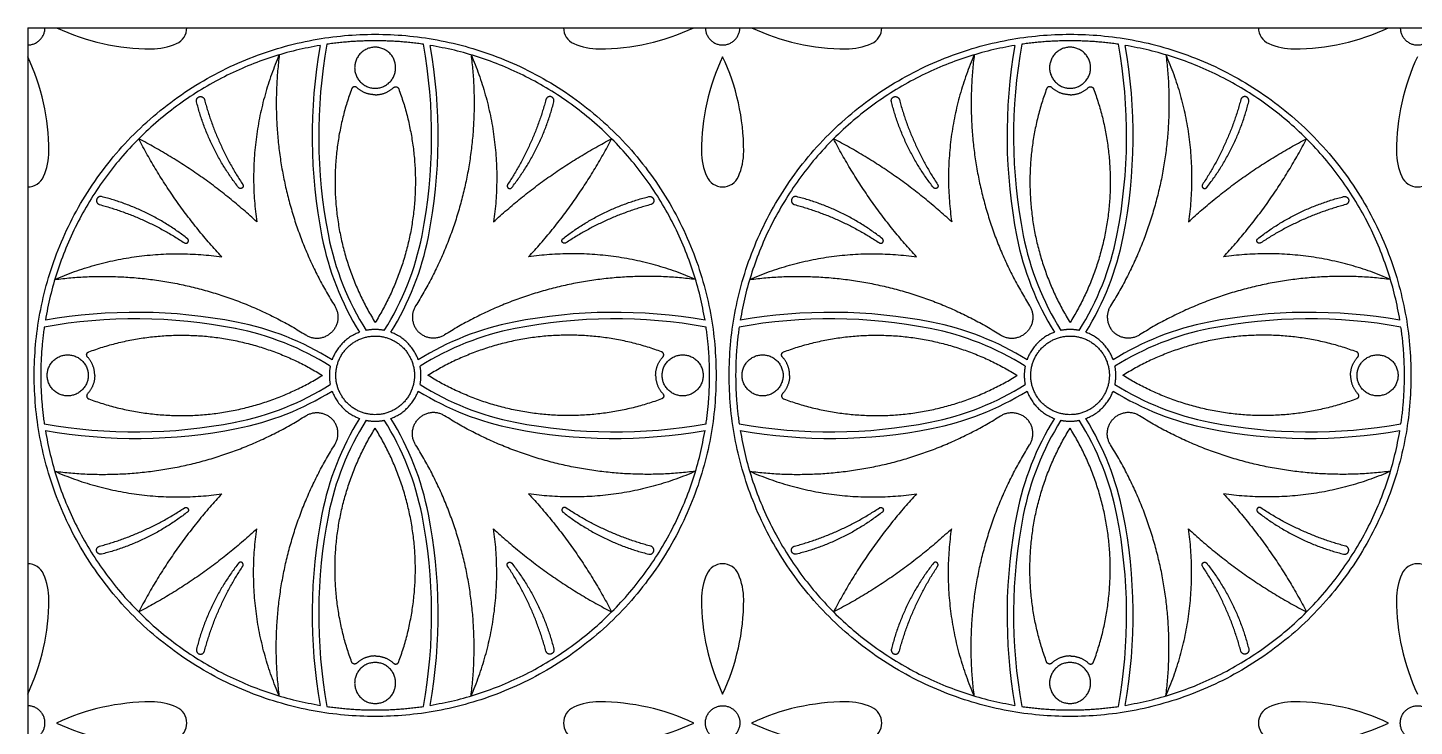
# Model space of a CAD drawing. Header units: millimetres. Extents: x -101 to 102, y -117 to 99.
# Drawn here: x 53.78 to 85.74, y -68.38 to -52.29 of the extents above; entities that cross this region are included whole.
import ezdxf

# ---------------------------------------------------------------- set-up
doc = ezdxf.new("R2010")
doc.units = ezdxf.units.MM
doc.header["$MEASUREMENT"] = 0
doc.layers.add('Layer 03', color=5, linetype='Continuous')

msp = doc.modelspace()

# ---------------------------------------------------------------- linework, layer by layer
at = {"layer": 'Layer 03'}
for points in [[(53.784, -52.292), (101.825, -52.292)], [(53.784, -52.292), (53.784, -100.333)]]:
    msp.add_lwpolyline(points, dxfattribs=at)
for centre, radius, start, end in [((56.627, -47.663), 5.115, 244.8173, 270), ((57.054, -52.292), 0.397, 293.5468, 360), ((66.528, -52.292), 0.397, 180, 246.4532), ((66.955, -47.663), 5.115, 270, 295.1827), ((72.64, -47.663), 5.115, 244.8173, 270), ((73.068, -52.292), 0.397, 293.5468, 360), ((82.542, -52.292), 0.397, 180, 246.4532), ((82.969, -47.663), 5.115, 270, 295.1827), ((56.627, -51.312), 1.467, 270, 293.5468), ((72.386, -54.784), 12.047, 170.029, 191.1093), ((72.386, -54.784), 11.897, 169.7818, 191.1093), ((51.196, -54.784), 11.897, 348.8907, 10.2182), ((51.196, -54.784), 12.047, 348.8907, 9.971), ((66.955, -51.312), 1.467, 246.4532, 270), ((72.64, -51.312), 1.467, 270, 293.5468), ((88.399, -54.784), 12.047, 170.029, 191.1093), ((88.399, -54.784), 11.897, 169.7818, 191.1093), ((67.21, -54.784), 11.897, 348.8907, 10.2182), ((67.21, -54.784), 12.047, 348.8907, 9.971), ((82.969, -51.312), 1.467, 246.4532, 270), ((49.155, -55.135), 5.115, 360, 25.1827), ((74.427, -55.135), 5.115, 154.8173, 180), ((65.169, -55.135), 5.115, 360, 25.1827), ((90.44, -55.135), 5.115, 154.8173, 180), ((52.804, -55.135), 1.467, 336.4532, 0), ((70.778, -55.135), 1.467, 180, 203.5468), ((68.817, -55.135), 1.467, 336.4532, 360), ((86.792, -55.135), 1.467, 180, 203.5468), ((53.784, -55.562), 0.397, 270, 336.4532), ((69.798, -55.562), 0.397, 203.5468, 336.4532), ((85.811, -55.562), 0.397, 203.5468, 336.4532), ((67.017, -55.838), 6.576, 191.1093, 211.8347), ((67.017, -55.838), 6.426, 191.1093, 212.222), ((56.565, -55.838), 6.426, 327.778, 348.8907), ((56.565, -55.838), 6.576, 328.1653, 348.8907), ((83.031, -55.838), 6.576, 191.1093, 211.8347), ((83.031, -55.838), 6.426, 191.1093, 212.222), ((72.578, -55.838), 6.426, 327.778, 348.8907), ((72.578, -55.838), 6.576, 328.1653, 348.8907), ((56.276, -70.894), 11.897, 78.8907, 100.2182), ((56.276, -70.894), 12.047, 78.8907, 99.971), ((57.33, -65.525), 6.576, 58.1653, 78.8907), ((66.252, -65.525), 6.576, 101.1093, 121.8347), ((67.306, -70.894), 12.047, 80.029, 101.1093), ((67.306, -70.894), 11.897, 79.7818, 101.1093), ((72.289, -70.894), 11.897, 78.8907, 100.2182), ((72.289, -70.894), 12.047, 78.8907, 99.971), ((73.344, -65.525), 6.576, 58.1653, 78.8907), ((82.266, -65.525), 6.576, 101.1093, 121.8347), ((83.32, -70.894), 12.047, 80.029, 101.1093), ((83.32, -70.894), 11.897, 79.7818, 101.1093), ((57.33, -65.525), 6.426, 57.778, 78.8907), ((66.252, -65.525), 6.426, 101.1093, 122.222), ((73.344, -65.525), 6.426, 57.778, 78.8907), ((82.266, -65.525), 6.426, 101.1093, 122.222), ((57.33, -55.073), 6.426, 281.1093, 302.222), ((57.33, -55.073), 6.576, 281.1093, 301.8347), ((66.252, -55.073), 6.576, 238.1653, 258.8907), ((66.252, -55.073), 6.426, 237.778, 258.8907), ((73.344, -55.073), 6.426, 281.1093, 302.222), ((73.344, -55.073), 6.576, 281.1093, 301.8347), ((82.266, -55.073), 6.576, 238.1653, 258.8907), ((82.266, -55.073), 6.426, 237.778, 258.8907), ((67.017, -64.76), 6.576, 148.1653, 168.8907), ((67.017, -64.76), 6.426, 147.778, 168.8907), ((56.565, -64.76), 6.426, 11.1093, 32.222), ((56.565, -64.76), 6.576, 11.1093, 31.8347), ((83.031, -64.76), 6.576, 148.1653, 168.8907), ((83.031, -64.76), 6.426, 147.778, 168.8907), ((72.578, -64.76), 6.426, 11.1093, 32.222), ((72.578, -64.76), 6.576, 11.1093, 31.8347), ((56.276, -49.704), 11.897, 259.7818, 281.1093), ((56.276, -49.704), 12.047, 260.029, 281.1093), ((67.306, -49.704), 12.047, 258.8907, 279.971), ((67.306, -49.704), 11.897, 258.8907, 280.2182), ((72.289, -49.704), 11.897, 259.7818, 281.1093), ((72.289, -49.704), 12.047, 260.029, 281.1093), ((83.32, -49.704), 12.047, 258.8907, 279.971), ((83.32, -49.704), 11.897, 258.8907, 280.2182), ((72.386, -65.814), 12.047, 168.8907, 189.971), ((72.386, -65.814), 11.897, 168.8907, 190.2182), ((51.196, -65.814), 11.897, 349.7818, 11.1093), ((51.196, -65.814), 12.047, 350.029, 11.1093), ((88.399, -65.814), 12.047, 168.8907, 189.971), ((88.399, -65.814), 11.897, 168.8907, 190.2182), ((67.21, -65.814), 11.897, 349.7818, 11.1093), ((67.21, -65.814), 12.047, 350.029, 11.1093), ((53.784, -65.036), 0.397, 23.5468, 90), ((69.798, -65.036), 0.397, 23.5468, 156.4532), ((85.811, -65.036), 0.397, 23.5468, 156.4532), ((52.804, -65.463), 1.467, 0, 23.5468), ((70.778, -65.463), 1.467, 156.4532, 180), ((68.817, -65.463), 1.467, 360, 23.5468), ((86.792, -65.463), 1.467, 156.4532, 180), ((49.155, -65.463), 5.115, 334.8173, 0), ((74.427, -65.463), 5.115, 180, 205.1827), ((65.169, -65.463), 5.115, 334.8173, 0), ((90.44, -65.463), 5.115, 180, 205.1827), ((56.627, -72.935), 5.115, 90, 115.1827), ((56.627, -69.286), 1.467, 66.4532, 90), ((57.054, -68.306), 0.397, 293.5468, 66.4532), ((66.528, -68.306), 0.397, 113.5468, 246.4532), ((66.955, -69.286), 1.467, 90, 113.5468), ((66.955, -72.935), 5.115, 64.8173, 90), ((72.64, -72.935), 5.115, 90, 115.1827), ((72.64, -69.286), 1.467, 66.4532, 90), ((73.068, -68.306), 0.397, 293.5468, 66.4532), ((82.542, -68.306), 0.397, 113.5468, 246.4532), ((82.969, -69.286), 1.467, 90, 113.5468), ((82.969, -72.935), 5.115, 64.8173, 90), ((56.627, -63.677), 5.115, 244.8173, 270), ((66.955, -63.677), 5.115, 270, 295.1827), ((72.64, -63.677), 5.115, 244.8173, 270), ((82.969, -63.677), 5.115, 270, 295.1827)]:
    msp.add_arc(centre, radius, start, end, dxfattribs=at)
for points, weights in [([(53.784, -52.689), (54.181, -52.689), (54.181, -52.292)], [1, 0.707106781187, 1]), ([(60.521, -52.698), (55.096, -53.604), (54.19, -59.029)], [1, 0.813983032114, 1]), ([(62.904, -52.673), (61.791, -52.511), (60.678, -52.673)], [1, 0.989509383949, 1]), ([(69.392, -59.029), (68.486, -53.604), (63.061, -52.698)], [1, 0.813983032114, 1]), ([(76.534, -52.698), (71.11, -53.604), (70.203, -59.029)], [1, 0.813983032114, 1]), ([(78.918, -52.673), (77.805, -52.511), (76.691, -52.673)], [1, 0.989509383949, 1]), ([(85.406, -59.029), (84.499, -53.604), (79.075, -52.698)], [1, 0.813983032114, 1]), ([(59.582, -52.916), (58.773, -54.765), (59.063, -56.764)], [1, 0.961553592503, 1]), ([(59.582, -52.916), (59.183, -56.037), (60.859, -58.699)], [1, 0.941205046371, 1]), ([(64, -52.916), (64.399, -56.037), (62.723, -58.699)], [1, 0.941205046371, 1]), ([(64, -52.916), (64.809, -54.765), (64.519, -56.764)], [1, 0.961553592503, 1]), ([(75.596, -52.916), (74.787, -54.765), (75.076, -56.764)], [1, 0.961553592503, 1]), ([(75.596, -52.916), (75.196, -56.037), (76.873, -58.699)], [1, 0.941205046371, 1]), ([(80.013, -52.916), (80.413, -56.037), (78.736, -58.699)], [1, 0.941205046371, 1]), ([(80.013, -52.916), (80.822, -54.765), (80.533, -56.764)], [1, 0.961553592503, 1]), ([(61.791, -53.836), (61.547, -53.836), (61.368, -53.67)], [1, 0.931018332382, 1]), ([(61.791, -53.836), (62.035, -53.836), (62.214, -53.67)], [1, 0.931018332382, 1]), ([(77.805, -53.836), (77.561, -53.836), (77.381, -53.67)], [1, 0.931018332382, 1]), ([(77.805, -53.836), (78.049, -53.836), (78.228, -53.67)], [1, 0.931018332382, 1]), ([(58.643, -55.973), (57.948, -55.087), (57.674, -53.995)], [1, 0.978077150988, 1]), ([(57.857, -53.948), (58.137, -54.998), (58.739, -55.903)], [1, 0.986717573799, 1]), ([(61.249, -53.698), (60.201, -56.523), (61.791, -59.083)], [1, 0.8980497236, 1]), ([(62.333, -53.698), (63.381, -56.523), (61.791, -59.083)], [1, 0.8980497236, 1]), ([(65.725, -53.948), (65.445, -54.998), (64.843, -55.903)], [1, 0.986717573799, 1]), ([(64.939, -55.973), (65.634, -55.087), (65.908, -53.995)], [1, 0.978077150988, 1]), ([(74.656, -55.973), (73.961, -55.087), (73.687, -53.995)], [1, 0.978077150988, 1]), ([(73.87, -53.948), (74.151, -54.998), (74.753, -55.903)], [1, 0.986717573799, 1]), ([(77.263, -53.698), (76.215, -56.523), (77.805, -59.083)], [1, 0.8980497236, 1]), ([(78.346, -53.698), (79.394, -56.523), (77.805, -59.083)], [1, 0.8980497236, 1]), ([(81.739, -53.948), (81.459, -54.998), (80.856, -55.903)], [1, 0.986717573799, 1]), ([(80.953, -55.973), (81.648, -55.087), (81.922, -53.995)], [1, 0.978077150988, 1]), ([(58.256, -57.571), (57.114, -56.34), (56.342, -54.85)], [1, 0.990949380545, 1]), ([(59.063, -56.764), (57.832, -55.622), (56.342, -54.85)], [1, 0.990949380545, 1]), ([(64.519, -56.764), (65.75, -55.622), (67.24, -54.85)], [1, 0.990949380545, 1]), ([(65.326, -57.571), (66.468, -56.34), (67.24, -54.85)], [1, 0.990949380545, 1]), ([(75.076, -56.764), (73.845, -55.622), (72.355, -54.85)], [1, 0.990949380545, 1]), ([(74.269, -57.571), (73.128, -56.34), (72.355, -54.85)], [1, 0.990949380545, 1]), ([(80.533, -56.764), (81.764, -55.622), (83.254, -54.85)], [1, 0.990949380545, 1]), ([(81.34, -57.571), (82.481, -56.34), (83.254, -54.85)], [1, 0.990949380545, 1]), ([(57.465, -57.151), (56.579, -56.456), (55.487, -56.182)], [1, 0.978077150988, 1]), ([(66.117, -57.151), (67.003, -56.456), (68.095, -56.182)], [1, 0.978077150988, 1]), ([(73.479, -57.151), (72.593, -56.456), (71.501, -56.182)], [1, 0.978077150988, 1]), ([(82.131, -57.151), (83.016, -56.456), (84.108, -56.182)], [1, 0.978077150988, 1]), ([(55.44, -56.365), (56.49, -56.645), (57.395, -57.247)], [1, 0.986717573799, 1]), ([(68.142, -56.365), (67.092, -56.645), (66.187, -57.247)], [1, 0.986717573799, 1]), ([(71.453, -56.365), (72.504, -56.645), (73.409, -57.247)], [1, 0.986717573799, 1]), ([(84.156, -56.365), (83.105, -56.645), (82.2, -57.247)], [1, 0.986717573799, 1]), ([(54.408, -58.09), (56.257, -57.281), (58.256, -57.571)], [1, 0.961553592503, 1]), ([(69.174, -58.09), (67.324, -57.281), (65.326, -57.571)], [1, 0.961553592503, 1]), ([(70.421, -58.09), (72.271, -57.281), (74.269, -57.571)], [1, 0.961553592503, 1]), ([(85.188, -58.09), (83.338, -57.281), (81.34, -57.571)], [1, 0.961553592503, 1]), ([(54.408, -58.09), (57.529, -57.691), (60.191, -59.367)], [1, 0.941205046371, 1]), ([(69.174, -58.09), (66.053, -57.691), (63.391, -59.367)], [1, 0.941205046371, 1]), ([(70.421, -58.09), (73.542, -57.691), (76.205, -59.367)], [1, 0.941205046371, 1]), ([(85.188, -58.09), (82.067, -57.691), (79.404, -59.367)], [1, 0.941205046371, 1]), ([(60.859, -58.699), (61.065, -59.026), (60.792, -59.3)], [1, 0.781557933382, 1]), ([(62.723, -58.699), (62.517, -59.026), (62.79, -59.3)], [1, 0.781557933382, 1]), ([(76.873, -58.699), (77.079, -59.026), (76.805, -59.3)], [1, 0.781557933382, 1]), ([(78.736, -58.699), (78.531, -59.026), (78.804, -59.3)], [1, 0.781557933382, 1]), ([(54.165, -59.186), (54.003, -60.299), (54.165, -61.412)], [1, 0.989509383949, 1]), ([(55.19, -59.757), (58.015, -58.709), (60.575, -60.299)], [1, 0.8980497236, 1]), ([(60.191, -59.367), (60.518, -59.573), (60.792, -59.3)], [1, 0.781557933382, 1]), ([(61.43, -59.306), (60.967, -59.475), (60.798, -59.938)], [1, 0.906023045483, 1]), ([(62.001, -59.264), (61.791, -59.222), (61.581, -59.264)], [1, 0.980044529604, 1]), ([(62.783, -59.938), (62.615, -59.475), (62.151, -59.306)], [1, 0.906023045483, 1]), ([(63.391, -59.367), (63.063, -59.573), (62.79, -59.3)], [1, 0.781557933382, 1]), ([(68.392, -59.757), (65.566, -58.709), (63.006, -60.299)], [1, 0.8980497236, 1]), ([(69.417, -61.412), (69.579, -60.299), (69.417, -59.186)], [1, 0.989509383949, 1]), ([(70.179, -59.186), (70.016, -60.299), (70.179, -61.412)], [1, 0.989509383949, 1]), ([(71.204, -59.757), (74.029, -58.709), (76.589, -60.299)], [1, 0.8980497236, 1]), ([(76.205, -59.367), (76.532, -59.573), (76.805, -59.3)], [1, 0.781557933382, 1]), ([(77.444, -59.306), (76.981, -59.475), (76.812, -59.938)], [1, 0.906023045483, 1]), ([(78.014, -59.264), (77.805, -59.222), (77.595, -59.264)], [1, 0.980044529604, 1]), ([(78.797, -59.938), (78.629, -59.475), (78.165, -59.306)], [1, 0.906023045483, 1]), ([(79.404, -59.367), (79.077, -59.573), (78.804, -59.3)], [1, 0.781557933382, 1]), ([(84.405, -59.757), (81.58, -58.709), (79.02, -60.299)], [1, 0.8980497236, 1]), ([(85.43, -61.412), (85.593, -60.299), (85.43, -59.186)], [1, 0.989509383949, 1]), ([(55.328, -60.299), (55.328, -60.055), (55.162, -59.876)], [1, 0.931018332382, 1]), ([(68.254, -60.299), (68.254, -60.055), (68.42, -59.876)], [1, 0.931018332382, 1]), ([(71.341, -60.299), (71.341, -60.055), (71.176, -59.876)], [1, 0.931018332382, 1]), ([(84.268, -60.299), (84.268, -60.055), (84.434, -59.876)], [1, 0.931018332382, 1]), ([(55.328, -60.299), (55.328, -60.543), (55.162, -60.722)], [1, 0.931018332382, 1]), ([(55.19, -60.841), (58.015, -61.889), (60.575, -60.299)], [1, 0.8980497236, 1]), ([(60.756, -60.089), (60.714, -60.299), (60.756, -60.509)], [1, 0.980044529603, 1]), ([(62.826, -60.509), (62.868, -60.299), (62.826, -60.089)], [1, 0.980044529604, 1]), ([(68.392, -60.841), (65.566, -61.889), (63.006, -60.299)], [1, 0.8980497236, 1]), ([(68.254, -60.299), (68.254, -60.543), (68.42, -60.722)], [1, 0.931018332382, 1]), ([(71.341, -60.299), (71.341, -60.543), (71.176, -60.722)], [1, 0.931018332382, 1]), ([(71.204, -60.841), (74.029, -61.889), (76.589, -60.299)], [1, 0.8980497236, 1]), ([(76.77, -60.089), (76.727, -60.299), (76.77, -60.509)], [1, 0.980044529603, 1]), ([(78.839, -60.509), (78.882, -60.299), (78.839, -60.089)], [1, 0.980044529604, 1]), ([(84.405, -60.841), (81.58, -61.889), (79.02, -60.299)], [1, 0.8980497236, 1]), ([(84.268, -60.299), (84.268, -60.543), (84.434, -60.722)], [1, 0.931018332382, 1]), ([(60.798, -60.659), (60.967, -61.123), (61.43, -61.291)], [1, 0.906023045483, 1]), ([(62.151, -61.291), (62.615, -61.123), (62.783, -60.659)], [1, 0.906023045483, 1]), ([(76.812, -60.659), (76.981, -61.123), (77.444, -61.291)], [1, 0.906023045483, 1]), ([(78.165, -61.291), (78.629, -61.123), (78.797, -60.659)], [1, 0.906023045483, 1]), ([(54.408, -62.508), (57.529, -62.907), (60.191, -61.231)], [1, 0.941205046371, 1]), ([(60.191, -61.231), (60.518, -61.025), (60.792, -61.298)], [1, 0.781557933382, 1]), ([(60.859, -61.899), (61.065, -61.571), (60.792, -61.298)], [1, 0.781557933382, 1]), ([(61.581, -61.334), (61.791, -61.376), (62.001, -61.334)], [1, 0.980044529524, 1]), ([(62.723, -61.899), (62.517, -61.571), (62.79, -61.298)], [1, 0.781557933382, 1]), ([(62.723, -61.899), (62.517, -61.571), (62.79, -61.298)], [1, 0.781557933382, 1]), ([(63.391, -61.231), (63.063, -61.025), (62.79, -61.298)], [1, 0.781557933382, 1]), ([(69.174, -62.508), (66.053, -62.907), (63.391, -61.231)], [1, 0.941205046371, 1]), ([(70.421, -62.508), (73.542, -62.907), (76.205, -61.231)], [1, 0.941205046371, 1]), ([(76.205, -61.231), (76.532, -61.025), (76.805, -61.298)], [1, 0.781557933382, 1]), ([(76.873, -61.899), (77.079, -61.571), (76.805, -61.298)], [1, 0.781557933382, 1]), ([(77.595, -61.334), (77.805, -61.376), (78.014, -61.334)], [1, 0.980044529524, 1]), ([(78.736, -61.899), (78.531, -61.571), (78.804, -61.298)], [1, 0.781557933382, 1]), ([(78.736, -61.899), (78.531, -61.571), (78.804, -61.298)], [1, 0.781557933382, 1]), ([(79.404, -61.231), (79.077, -61.025), (78.804, -61.298)], [1, 0.781557933382, 1]), ([(85.188, -62.508), (82.067, -62.907), (79.404, -61.231)], [1, 0.941205046371, 1]), ([(54.19, -61.569), (55.096, -66.994), (60.521, -67.9)], [1, 0.813983032114, 1]), ([(61.249, -66.9), (60.201, -64.074), (61.791, -61.514)], [1, 0.8980497236, 1]), ([(62.333, -66.9), (63.381, -64.074), (61.791, -61.514)], [1, 0.8980497236, 1]), ([(63.061, -67.9), (68.486, -66.994), (69.392, -61.569)], [1, 0.813983032114, 1]), ([(70.203, -61.569), (71.11, -66.994), (76.534, -67.9)], [1, 0.813983032114, 1]), ([(77.263, -66.9), (76.215, -64.074), (77.805, -61.514)], [1, 0.8980497236, 1]), ([(78.346, -66.9), (79.394, -64.074), (77.805, -61.514)], [1, 0.8980497236, 1]), ([(79.075, -67.9), (84.499, -66.994), (85.406, -61.569)], [1, 0.813983032114, 1]), ([(59.582, -67.682), (59.183, -64.561), (60.859, -61.899)], [1, 0.941205046371, 1]), ([(64, -67.682), (64.399, -64.561), (62.723, -61.899)], [1, 0.941205046371, 1]), ([(75.596, -67.682), (75.196, -64.561), (76.873, -61.899)], [1, 0.941205046371, 1]), ([(80.013, -67.682), (80.413, -64.561), (78.736, -61.899)], [1, 0.941205046371, 1]), ([(54.408, -62.508), (56.257, -63.317), (58.256, -63.027)], [1, 0.961553592503, 1]), ([(69.174, -62.508), (67.324, -63.317), (65.326, -63.027)], [1, 0.961553592503, 1]), ([(70.421, -62.508), (72.271, -63.317), (74.269, -63.027)], [1, 0.961553592503, 1]), ([(85.188, -62.508), (83.338, -63.317), (81.34, -63.027)], [1, 0.961553592503, 1]), ([(58.256, -63.027), (57.114, -64.258), (56.342, -65.748)], [1, 0.990949380545, 1]), ([(65.326, -63.027), (66.468, -64.258), (67.24, -65.748)], [1, 0.990949380545, 1]), ([(74.269, -63.027), (73.128, -64.258), (72.355, -65.748)], [1, 0.990949380545, 1]), ([(81.34, -63.027), (82.481, -64.258), (83.254, -65.748)], [1, 0.990949380545, 1]), ([(55.44, -64.233), (56.49, -63.953), (57.395, -63.351)], [1, 0.986717573799, 1]), ([(57.465, -63.447), (56.579, -64.142), (55.487, -64.416)], [1, 0.978077150988, 1]), ([(66.117, -63.447), (67.003, -64.142), (68.095, -64.416)], [1, 0.978077150988, 1]), ([(68.142, -64.233), (67.092, -63.953), (66.187, -63.351)], [1, 0.986717573799, 1]), ([(71.453, -64.233), (72.504, -63.953), (73.409, -63.351)], [1, 0.986717573799, 1]), ([(73.479, -63.447), (72.593, -64.142), (71.501, -64.416)], [1, 0.978077150988, 1]), ([(82.131, -63.447), (83.016, -64.142), (84.108, -64.416)], [1, 0.978077150988, 1]), ([(84.156, -64.233), (83.105, -63.953), (82.2, -63.351)], [1, 0.986717573799, 1]), ([(59.063, -63.834), (57.832, -64.976), (56.342, -65.748)], [1, 0.990949380545, 1]), ([(59.582, -67.682), (58.773, -65.832), (59.063, -63.834)], [1, 0.961553592503, 1]), ([(64, -67.682), (64.809, -65.832), (64.519, -63.834)], [1, 0.961553592503, 1]), ([(64.519, -63.834), (65.75, -64.976), (67.24, -65.748)], [1, 0.990949380545, 1]), ([(75.076, -63.834), (73.845, -64.976), (72.355, -65.748)], [1, 0.990949380545, 1]), ([(75.596, -67.682), (74.787, -65.832), (75.076, -63.834)], [1, 0.961553592503, 1]), ([(80.013, -67.682), (80.822, -65.832), (80.533, -63.834)], [1, 0.961553592503, 1]), ([(80.533, -63.834), (81.764, -64.976), (83.254, -65.748)], [1, 0.990949380545, 1]), ([(58.643, -64.625), (57.948, -65.511), (57.674, -66.603)], [1, 0.978077150988, 1]), ([(57.857, -66.65), (58.137, -65.6), (58.739, -64.695)], [1, 0.986717573799, 1]), ([(65.725, -66.65), (65.445, -65.6), (64.843, -64.695)], [1, 0.986717573799, 1]), ([(64.939, -64.625), (65.634, -65.511), (65.908, -66.603)], [1, 0.978077150988, 1]), ([(74.656, -64.625), (73.961, -65.511), (73.687, -66.603)], [1, 0.978077150988, 1]), ([(73.87, -66.65), (74.151, -65.6), (74.753, -64.695)], [1, 0.986717573799, 1]), ([(81.739, -66.65), (81.459, -65.6), (80.856, -64.695)], [1, 0.986717573799, 1]), ([(80.953, -64.625), (81.648, -65.511), (81.922, -66.603)], [1, 0.978077150988, 1]), ([(61.791, -66.762), (61.547, -66.762), (61.368, -66.928)], [1, 0.931018332382, 1]), ([(61.791, -66.762), (62.035, -66.762), (62.214, -66.928)], [1, 0.931018332382, 1]), ([(77.805, -66.762), (77.561, -66.762), (77.381, -66.928)], [1, 0.931018332382, 1]), ([(77.805, -66.762), (78.049, -66.762), (78.228, -66.928)], [1, 0.931018332382, 1]), ([(60.678, -67.925), (61.791, -68.087), (62.904, -67.925)], [1, 0.989509383949, 1]), ([(76.691, -67.925), (77.805, -68.087), (78.918, -67.925)], [1, 0.989509383949, 1])]:
    msp.add_rational_spline(points, weights, degree=2, dxfattribs=at)
for points, weights, knots in [([(69.401, -52.292), (69.401, -52.689), (69.798, -52.689), (70.195, -52.689), (70.195, -52.292)], [1, 0.707106781187, 1, 0.707106781187, 1], [1.81962, 1.81962, 1.81962, 2.535288, 2.535288, 3.250957, 3.250957, 3.250957]), ([(85.414, -52.292), (85.414, -52.689), (85.811, -52.689), (86.209, -52.689), (86.209, -52.292)], [1, 0.707106781187, 1, 0.707106781187, 1], [1.81962, 1.81962, 1.81962, 2.535288, 2.535288, 3.250957, 3.250957, 3.250957]), ([(69.648, -60.299), (69.648, -52.442), (61.791, -52.442), (53.934, -52.442), (53.934, -60.299), (53.934, -68.156), (61.791, -68.156), (69.648, -68.156), (69.648, -60.299)], [1, 0.707106781187, 1, 0.707106781187, 1, 0.707106781187, 1, 0.707106781187, 1], [0, 0, 0, 12.095132, 12.095132, 24.190263, 24.190263, 36.285395, 36.285395, 48.380527, 48.380527, 48.380527]), ([(85.661, -60.299), (85.661, -52.442), (77.805, -52.442), (69.948, -52.442), (69.948, -60.299), (69.948, -68.156), (77.805, -68.156), (85.661, -68.156), (85.661, -60.299)], [1, 0.707106781187, 1, 0.707106781187, 1, 0.707106781187, 1, 0.707106781187, 1], [0, 0, 0, 12.095132, 12.095132, 24.190263, 24.190263, 36.285395, 36.285395, 48.380527, 48.380527, 48.380527]), ([(61.791, -53.686), (61.318, -53.686), (61.318, -53.213), (61.318, -52.741), (61.791, -52.741), (62.263, -52.741), (62.263, -53.213), (62.263, -53.686), (61.791, -53.686)], [1, 0.707106781187, 1, 0.707106781187, 1, 0.707106781187, 1, 0.707106781187, 1], [0, 0, 0, 0.74149, 0.74149, 1.482979, 1.482979, 2.224469, 2.224469, 2.965959, 2.965959, 2.965959]), ([(77.805, -53.686), (77.332, -53.686), (77.332, -53.213), (77.332, -52.741), (77.805, -52.741), (78.277, -52.741), (78.277, -53.213), (78.277, -53.686), (77.805, -53.686)], [1, 0.707106781187, 1, 0.707106781187, 1, 0.707106781187, 1, 0.707106781187, 1], [0, 0, 0, 0.74149, 0.74149, 1.482979, 1.482979, 2.224469, 2.224469, 2.965959, 2.965959, 2.965959]), ([(61.368, -53.67), (61.339, -53.643), (61.301, -53.652), (61.263, -53.661), (61.249, -53.698)], [1, 0.882022710059, 1, 0.882022710059, 1], [0, 0, 0, 0.0718733, 0.0718733, 0.1437467, 0.1437467, 0.1437467]), ([(62.214, -53.67), (62.243, -53.643), (62.281, -53.652), (62.319, -53.661), (62.333, -53.698)], [1, 0.882022710059, 1, 0.882022710059, 1], [0, 0, 0, 0.0718733, 0.0718733, 0.1437467, 0.1437467, 0.1437467]), ([(77.381, -53.67), (77.353, -53.643), (77.315, -53.652), (77.277, -53.661), (77.263, -53.698)], [1, 0.882022710059, 1, 0.882022710059, 1], [0, 0, 0, 0.0718733, 0.0718733, 0.1437467, 0.1437467, 0.1437467]), ([(78.228, -53.67), (78.256, -53.643), (78.295, -53.652), (78.333, -53.661), (78.346, -53.698)], [1, 0.882022710059, 1, 0.882022710059, 1], [0, 0, 0, 0.0718733, 0.0718733, 0.1437467, 0.1437467, 0.1437467]), ([(57.674, -53.995), (57.651, -53.904), (57.742, -53.88), (57.833, -53.857), (57.857, -53.948)], [1, 0.709710540332, 1, 0.709710540332, 1], [0, 0, 0, 0.1478692, 0.1478692, 0.2957383, 0.2957383, 0.2957383]), ([(65.908, -53.995), (65.931, -53.904), (65.84, -53.88), (65.749, -53.857), (65.725, -53.948)], [1, 0.709710540332, 1, 0.709710540332, 1], [0, 0, 0, 0.1478692, 0.1478692, 0.2957383, 0.2957383, 0.2957383]), ([(73.687, -53.995), (73.664, -53.904), (73.755, -53.88), (73.846, -53.857), (73.87, -53.948)], [1, 0.709710540332, 1, 0.709710540332, 1], [0, 0, 0, 0.1478692, 0.1478692, 0.2957383, 0.2957383, 0.2957383]), ([(81.922, -53.995), (81.945, -53.904), (81.854, -53.88), (81.763, -53.857), (81.739, -53.948)], [1, 0.709710540332, 1, 0.709710540332, 1], [0, 0, 0, 0.1478692, 0.1478692, 0.2957383, 0.2957383, 0.2957383]), ([(58.739, -55.903), (58.771, -55.951), (58.724, -55.984), (58.678, -56.018), (58.643, -55.973)], [1, 0.720840061458, 1, 0.720840061458, 1], [0, 0, 0, 0.0910066, 0.0910066, 0.1820133, 0.1820133, 0.1820133]), ([(64.843, -55.903), (64.811, -55.951), (64.857, -55.984), (64.904, -56.018), (64.939, -55.973)], [1, 0.720840061458, 1, 0.720840061458, 1], [0, 0, 0, 0.0910066, 0.0910066, 0.1820133, 0.1820133, 0.1820133]), ([(74.753, -55.903), (74.784, -55.951), (74.738, -55.984), (74.692, -56.018), (74.656, -55.973)], [1, 0.720840061458, 1, 0.720840061458, 1], [0, 0, 0, 0.0910066, 0.0910066, 0.1820133, 0.1820133, 0.1820133]), ([(80.856, -55.903), (80.825, -55.951), (80.871, -55.984), (80.917, -56.018), (80.953, -55.973)], [1, 0.720840061458, 1, 0.720840061458, 1], [0, 0, 0, 0.0910066, 0.0910066, 0.1820133, 0.1820133, 0.1820133]), ([(55.487, -56.182), (55.396, -56.159), (55.372, -56.25), (55.349, -56.341), (55.44, -56.365)], [1, 0.709710540332, 1, 0.709710540332, 1], [0, 0, 0, 0.1478692, 0.1478692, 0.2957383, 0.2957383, 0.2957383]), ([(68.095, -56.182), (68.186, -56.159), (68.209, -56.25), (68.233, -56.341), (68.142, -56.365)], [1, 0.709710540332, 1, 0.709710540332, 1], [0, 0, 0, 0.1478692, 0.1478692, 0.2957383, 0.2957383, 0.2957383]), ([(71.501, -56.182), (71.41, -56.159), (71.386, -56.25), (71.363, -56.341), (71.453, -56.365)], [1, 0.709710540332, 1, 0.709710540332, 1], [0, 0, 0, 0.1478692, 0.1478692, 0.2957383, 0.2957383, 0.2957383]), ([(84.108, -56.182), (84.2, -56.159), (84.223, -56.25), (84.247, -56.341), (84.156, -56.365)], [1, 0.709710540332, 1, 0.709710540332, 1], [0, 0, 0, 0.1478692, 0.1478692, 0.2957383, 0.2957383, 0.2957383]), ([(57.395, -57.247), (57.443, -57.279), (57.476, -57.232), (57.51, -57.186), (57.465, -57.151)], [1, 0.720840061458, 1, 0.720840061458, 1], [0, 0, 0, 0.0910066, 0.0910066, 0.1820133, 0.1820133, 0.1820133]), ([(66.187, -57.247), (66.139, -57.279), (66.105, -57.232), (66.072, -57.186), (66.117, -57.151)], [1, 0.720840061458, 1, 0.720840061458, 1], [0, 0, 0, 0.0910066, 0.0910066, 0.1820133, 0.1820133, 0.1820133]), ([(73.409, -57.247), (73.457, -57.279), (73.49, -57.232), (73.524, -57.186), (73.479, -57.151)], [1, 0.720840061458, 1, 0.720840061458, 1], [0, 0, 0, 0.0910066, 0.0910066, 0.1820133, 0.1820133, 0.1820133]), ([(82.2, -57.247), (82.153, -57.279), (82.119, -57.232), (82.086, -57.186), (82.131, -57.151)], [1, 0.720840061458, 1, 0.720840061458, 1], [0, 0, 0, 0.0910066, 0.0910066, 0.1820133, 0.1820133, 0.1820133]), ([(62.695, -60.347), (62.743, -59.442), (61.839, -59.394), (60.934, -59.346), (60.886, -60.251), (60.838, -61.155), (61.743, -61.203), (62.647, -61.251), (62.695, -60.347)], [1, 0.707106781187, 1, 0.707106781187, 1, 0.707106781187, 1, 0.707106781187, 1], [0, 0, 0, 1.421558, 1.421558, 2.843116, 2.843116, 4.264675, 4.264675, 5.686233, 5.686233, 5.686233]), ([(78.709, -60.347), (78.757, -59.442), (77.853, -59.394), (76.948, -59.346), (76.9, -60.251), (76.852, -61.155), (77.757, -61.203), (78.661, -61.251), (78.709, -60.347)], [1, 0.707106781187, 1, 0.707106781187, 1, 0.707106781187, 1, 0.707106781187, 1], [0, 0, 0, 1.421558, 1.421558, 2.843116, 2.843116, 4.264675, 4.264675, 5.686233, 5.686233, 5.686233]), ([(55.178, -60.299), (55.178, -59.826), (54.705, -59.826), (54.233, -59.826), (54.233, -60.299), (54.233, -60.771), (54.705, -60.771), (55.178, -60.771), (55.178, -60.299)], [1, 0.707106781187, 1, 0.707106781187, 1, 0.707106781187, 1, 0.707106781187, 1], [0, 0, 0, 0.74149, 0.74149, 1.482979, 1.482979, 2.224469, 2.224469, 2.965959, 2.965959, 2.965959]), ([(55.162, -59.876), (55.135, -59.847), (55.144, -59.809), (55.153, -59.771), (55.19, -59.757)], [1, 0.882022710059, 1, 0.882022710059, 1], [0, 0, 0, 0.0718733, 0.0718733, 0.1437467, 0.1437467, 0.1437467]), ([(68.42, -59.876), (68.447, -59.847), (68.438, -59.809), (68.428, -59.771), (68.392, -59.757)], [1, 0.882022710059, 1, 0.882022710059, 1], [0, 0, 0, 0.0718733, 0.0718733, 0.1437467, 0.1437467, 0.1437467]), ([(68.404, -60.299), (68.404, -60.771), (68.877, -60.771), (69.349, -60.771), (69.349, -60.299), (69.349, -59.826), (68.877, -59.826), (68.404, -59.826), (68.404, -60.299)], [1, 0.707106781187, 1, 0.707106781187, 1, 0.707106781187, 1, 0.707106781187, 1], [0, 0, 0, 0.74149, 0.74149, 1.482979, 1.482979, 2.224469, 2.224469, 2.965959, 2.965959, 2.965959]), ([(71.191, -60.299), (71.191, -59.826), (70.719, -59.826), (70.246, -59.826), (70.246, -60.299), (70.246, -60.771), (70.719, -60.771), (71.191, -60.771), (71.191, -60.299)], [1, 0.707106781187, 1, 0.707106781187, 1, 0.707106781187, 1, 0.707106781187, 1], [0, 0, 0, 0.74149, 0.74149, 1.482979, 1.482979, 2.224469, 2.224469, 2.965959, 2.965959, 2.965959]), ([(71.176, -59.876), (71.149, -59.847), (71.158, -59.809), (71.167, -59.771), (71.204, -59.757)], [1, 0.882022710059, 1, 0.882022710059, 1], [0, 0, 0, 0.0718733, 0.0718733, 0.1437467, 0.1437467, 0.1437467]), ([(84.434, -59.876), (84.46, -59.847), (84.451, -59.809), (84.442, -59.771), (84.405, -59.757)], [1, 0.882022710059, 1, 0.882022710059, 1], [0, 0, 0, 0.0718733, 0.0718733, 0.1437467, 0.1437467, 0.1437467]), ([(84.418, -60.299), (84.418, -60.771), (84.89, -60.771), (85.363, -60.771), (85.363, -60.299), (85.363, -59.826), (84.89, -59.826), (84.418, -59.826), (84.418, -60.299)], [1, 0.707106781187, 1, 0.707106781187, 1, 0.707106781187, 1, 0.707106781187, 1], [0, 0, 0, 0.74149, 0.74149, 1.482979, 1.482979, 2.224469, 2.224469, 2.965959, 2.965959, 2.965959]), ([(55.162, -60.722), (55.135, -60.751), (55.144, -60.789), (55.153, -60.827), (55.19, -60.841)], [1, 0.882022710059, 1, 0.882022710059, 1], [0, 0, 0, 0.0718733, 0.0718733, 0.1437467, 0.1437467, 0.1437467]), ([(68.42, -60.722), (68.447, -60.751), (68.438, -60.789), (68.428, -60.827), (68.392, -60.841)], [1, 0.882022710059, 1, 0.882022710059, 1], [0, 0, 0, 0.0718733, 0.0718733, 0.1437467, 0.1437467, 0.1437467]), ([(71.176, -60.722), (71.149, -60.751), (71.158, -60.789), (71.167, -60.827), (71.204, -60.841)], [1, 0.882022710059, 1, 0.882022710059, 1], [0, 0, 0, 0.0718733, 0.0718733, 0.1437467, 0.1437467, 0.1437467]), ([(84.434, -60.722), (84.46, -60.751), (84.451, -60.789), (84.442, -60.827), (84.405, -60.841)], [1, 0.882022710059, 1, 0.882022710059, 1], [0, 0, 0, 0.0718733, 0.0718733, 0.1437467, 0.1437467, 0.1437467]), ([(57.395, -63.351), (57.443, -63.319), (57.476, -63.365), (57.51, -63.412), (57.465, -63.447)], [1, 0.720840061458, 1, 0.720840061458, 1], [0, 0, 0, 0.0910066, 0.0910066, 0.1820133, 0.1820133, 0.1820133]), ([(66.187, -63.351), (66.139, -63.319), (66.105, -63.365), (66.072, -63.412), (66.117, -63.447)], [1, 0.720840061458, 1, 0.720840061458, 1], [0, 0, 0, 0.0910066, 0.0910066, 0.1820133, 0.1820133, 0.1820133]), ([(73.409, -63.351), (73.457, -63.319), (73.49, -63.365), (73.524, -63.412), (73.479, -63.447)], [1, 0.720840061458, 1, 0.720840061458, 1], [0, 0, 0, 0.0910066, 0.0910066, 0.1820133, 0.1820133, 0.1820133]), ([(82.2, -63.351), (82.153, -63.319), (82.119, -63.365), (82.086, -63.412), (82.131, -63.447)], [1, 0.720840061458, 1, 0.720840061458, 1], [0, 0, 0, 0.0910066, 0.0910066, 0.1820133, 0.1820133, 0.1820133]), ([(55.487, -64.416), (55.396, -64.439), (55.372, -64.348), (55.349, -64.257), (55.44, -64.233)], [1, 0.709710540332, 1, 0.709710540332, 1], [0, 0, 0, 0.1478692, 0.1478692, 0.2957383, 0.2957383, 0.2957383]), ([(68.095, -64.416), (68.186, -64.439), (68.209, -64.348), (68.233, -64.257), (68.142, -64.233)], [1, 0.709710540332, 1, 0.709710540332, 1], [0, 0, 0, 0.1478692, 0.1478692, 0.2957383, 0.2957383, 0.2957383]), ([(71.501, -64.416), (71.41, -64.439), (71.386, -64.348), (71.363, -64.257), (71.453, -64.233)], [1, 0.709710540332, 1, 0.709710540332, 1], [0, 0, 0, 0.1478692, 0.1478692, 0.2957383, 0.2957383, 0.2957383]), ([(84.108, -64.416), (84.2, -64.439), (84.223, -64.348), (84.247, -64.257), (84.156, -64.233)], [1, 0.709710540332, 1, 0.709710540332, 1], [0, 0, 0, 0.1478692, 0.1478692, 0.2957383, 0.2957383, 0.2957383]), ([(58.739, -64.695), (58.771, -64.647), (58.724, -64.613), (58.678, -64.58), (58.643, -64.625)], [1, 0.720840061458, 1, 0.720840061458, 1], [0, 0, 0, 0.0910066, 0.0910066, 0.1820133, 0.1820133, 0.1820133]), ([(64.843, -64.695), (64.811, -64.647), (64.857, -64.613), (64.904, -64.58), (64.939, -64.625)], [1, 0.720840061458, 1, 0.720840061458, 1], [0, 0, 0, 0.0910066, 0.0910066, 0.1820133, 0.1820133, 0.1820133]), ([(74.753, -64.695), (74.784, -64.647), (74.738, -64.613), (74.692, -64.58), (74.656, -64.625)], [1, 0.720840061458, 1, 0.720840061458, 1], [0, 0, 0, 0.0910066, 0.0910066, 0.1820133, 0.1820133, 0.1820133]), ([(80.856, -64.695), (80.825, -64.647), (80.871, -64.613), (80.917, -64.58), (80.953, -64.625)], [1, 0.720840061458, 1, 0.720840061458, 1], [0, 0, 0, 0.0910066, 0.0910066, 0.1820133, 0.1820133, 0.1820133]), ([(57.674, -66.603), (57.651, -66.694), (57.742, -66.717), (57.833, -66.741), (57.857, -66.65)], [1, 0.709710540332, 1, 0.709710540332, 1], [0, 0, 0, 0.1478692, 0.1478692, 0.2957383, 0.2957383, 0.2957383]), ([(65.908, -66.603), (65.931, -66.694), (65.84, -66.717), (65.749, -66.741), (65.725, -66.65)], [1, 0.709710540332, 1, 0.709710540332, 1], [0, 0, 0, 0.1478692, 0.1478692, 0.2957383, 0.2957383, 0.2957383]), ([(73.687, -66.603), (73.664, -66.694), (73.755, -66.717), (73.846, -66.741), (73.87, -66.65)], [1, 0.709710540332, 1, 0.709710540332, 1], [0, 0, 0, 0.1478692, 0.1478692, 0.2957383, 0.2957383, 0.2957383]), ([(81.922, -66.603), (81.945, -66.694), (81.854, -66.717), (81.763, -66.741), (81.739, -66.65)], [1, 0.709710540332, 1, 0.709710540332, 1], [0, 0, 0, 0.1478692, 0.1478692, 0.2957383, 0.2957383, 0.2957383]), ([(61.368, -66.928), (61.339, -66.955), (61.301, -66.946), (61.263, -66.936), (61.249, -66.9)], [1, 0.882022710059, 1, 0.882022710059, 1], [0, 0, 0, 0.0718733, 0.0718733, 0.1437467, 0.1437467, 0.1437467]), ([(61.791, -66.912), (62.263, -66.912), (62.263, -67.385), (62.263, -67.857), (61.791, -67.857), (61.318, -67.857), (61.318, -67.385), (61.318, -66.912), (61.791, -66.912)], [1, 0.707106781187, 1, 0.707106781187, 1, 0.707106781187, 1, 0.707106781187, 1], [0, 0, 0, 0.74149, 0.74149, 1.482979, 1.482979, 2.224469, 2.224469, 2.965959, 2.965959, 2.965959]), ([(62.214, -66.928), (62.243, -66.955), (62.281, -66.946), (62.319, -66.936), (62.333, -66.9)], [1, 0.882022710059, 1, 0.882022710059, 1], [0, 0, 0, 0.0718733, 0.0718733, 0.1437467, 0.1437467, 0.1437467]), ([(77.381, -66.928), (77.353, -66.955), (77.315, -66.946), (77.277, -66.936), (77.263, -66.9)], [1, 0.882022710059, 1, 0.882022710059, 1], [0, 0, 0, 0.0718733, 0.0718733, 0.1437467, 0.1437467, 0.1437467]), ([(77.805, -66.912), (78.277, -66.912), (78.277, -67.385), (78.277, -67.857), (77.805, -67.857), (77.332, -67.857), (77.332, -67.385), (77.332, -66.912), (77.805, -66.912)], [1, 0.707106781187, 1, 0.707106781187, 1, 0.707106781187, 1, 0.707106781187, 1], [0, 0, 0, 0.74149, 0.74149, 1.482979, 1.482979, 2.224469, 2.224469, 2.965959, 2.965959, 2.965959]), ([(78.228, -66.928), (78.256, -66.955), (78.295, -66.946), (78.333, -66.936), (78.346, -66.9)], [1, 0.882022710059, 1, 0.882022710059, 1], [0, 0, 0, 0.0718733, 0.0718733, 0.1437467, 0.1437467, 0.1437467]), ([(53.784, -68.703), (54.181, -68.703), (54.181, -68.306), (54.181, -67.909), (53.784, -67.909)], [1, 0.707106781186, 1, 0.707106781186, 1], [2.535288, 2.535288, 2.535288, 3.250957, 3.250957, 3.966625, 3.966625, 3.966625]), ([(70.059, -68.605), (70.358, -68.343), (70.097, -68.044), (69.835, -67.745), (69.536, -68.007), (69.237, -68.268), (69.499, -68.567), (69.76, -68.866), (70.059, -68.605)], [1, 0.707106781187, 1, 0.707106781187, 1, 0.707106781187, 1, 0.707106781187, 1], [0, 0, 0, 0.715668, 0.715668, 1.431337, 1.431337, 2.147005, 2.147005, 2.862674, 2.862674, 2.862674]), ([(86.073, -68.605), (86.372, -68.343), (86.11, -68.044), (85.849, -67.745), (85.55, -68.007), (85.251, -68.268), (85.513, -68.567), (85.774, -68.866), (86.073, -68.605)], [1, 0.707106781187, 1, 0.707106781187, 1, 0.707106781187, 1, 0.707106781187, 1], [0, 0, 0, 0.715668, 0.715668, 1.431337, 1.431337, 2.147005, 2.147005, 2.862674, 2.862674, 2.862674])]:
    msp.add_rational_spline(points, weights, degree=2, knots=knots, dxfattribs=at)

doc.saveas('drawing.dxf')
